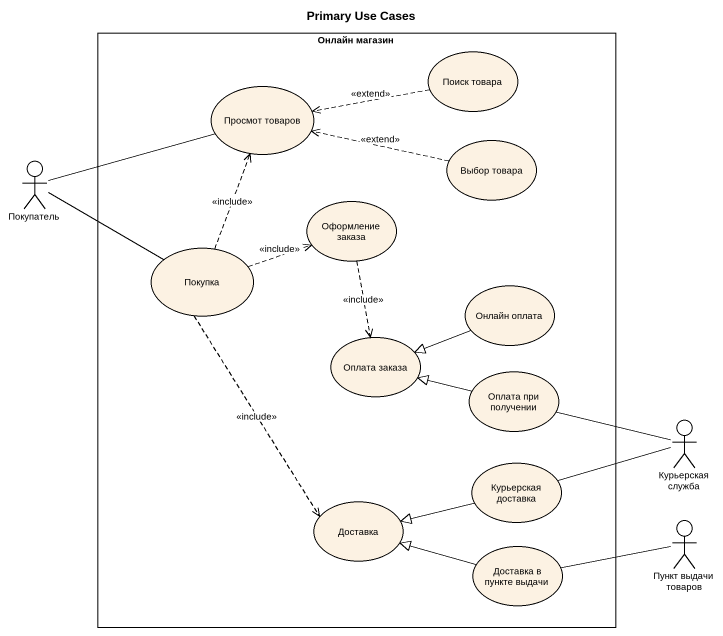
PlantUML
@startuml
title Primary Use Cases
rectangle "Онлайн магазин" as Онлайн_магазин {
  usecase "Просмот товаров" as Просмот_товаров
  usecase "Поиск товара" as Поиск_товара
  usecase "Выбор товара" as Выбор_товара
  usecase "Оформление заказа" as Оформление_заказа
  usecase Покупка
  usecase "Онлайн оплата" as Онлайн_оплата
  usecase "Оплата заказа" as Оплата_заказа
  usecase "Оплата при получении" as Оплата_при_получении
  usecase "Курьерская доставка" as Курьерская_доставка
  usecase Доставка
  usecase "Доставка в пункте выдачи" as Доставка_в_пункте_выдачи
}
actor Покупатель
actor "Курьерская служба" as Курьерская_служба
actor "Пункт выдачи товаров" as Пункт_выдачи_товаров
Поиск_товара .left.> Просмот_товаров : <<extend>>
Покупатель -right- Просмот_товаров
Покупатель -right- Покупка
Выбор_товара .left.> Просмот_товаров : <<extend>>
Оформление_заказа ..> Оплата_заказа : <<include>>
Покупка .up.> Просмот_товаров : <<include>>
Покупка .right.> Оформление_заказа : <<include>>
Покупка ..> Доставка : <<include>>
Онлайн_оплата -left-|> Оплата_заказа
Оплата_при_получении -left-|> Оплата_заказа
Оплата_при_получении -right- Курьерская_служба
Курьерская_служба -left- Курьерская_доставка
Курьерская_доставка -left-|> Доставка
Доставка_в_пункте_выдачи -left-|> Доставка
Пункт_выдачи_товаров -left- Доставка_в_пункте_выдачи
@enduml
